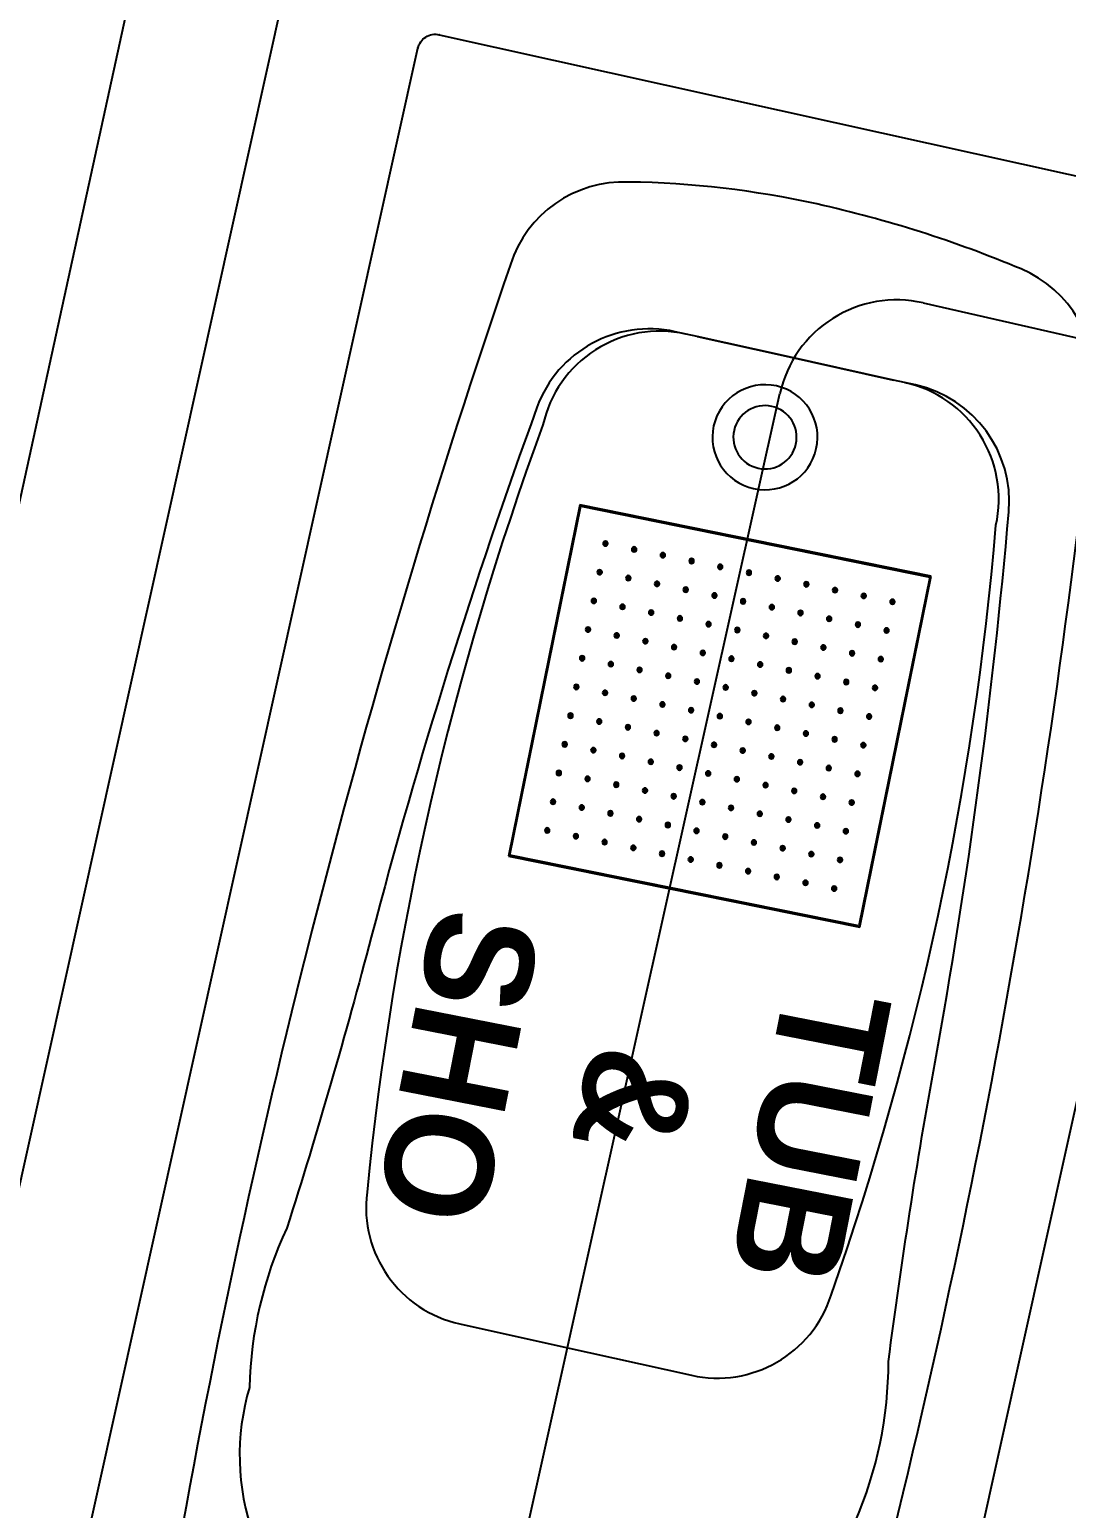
# Model space of a CAD drawing. Extents: x -678889171 to 586587, y -792238163 to 335485.
# Drawn here: x 72703 to 73571, y 25646 to 26884 of the extents above; entities that cross this region are included whole.
import ezdxf

# ---------------------------------------------------------------- set-up
doc = ezdxf.new("R2010")
doc.units = 0
doc.header["$MEASUREMENT"] = 0
for name, color, linetype in [('1', 8, 'Continuous'), ('E-POW-WIR-NO', 4, 'Continuous'), ('XR-A-7TH8TH$0$XR-A-TYP-7-8-9-10$0$A-FURN-SANT', 252, 'Continuous'), ('XR-A-7TH8TH$0$XR-A-TYP-7-8-9-10$0$A-WALL', 252, 'Continuous'), ('XR-A-7TH8TH$0$XR-A-TYP-7-8-9-10$0$TYPICAL TYPES$0$I-SPCL', 252, 'Continuous'), ('XR-A-7TH8TH$0$XR-A-TYP-7-8-9-10$0$TYPICAL TYPES$0$I-WC', 252, 'Continuous'), ('XR-A-9TH-FLOOR$0$A-WALL', 252, 'Continuous')]:
    doc.layers.add(name, color=color, linetype=linetype)
doc.styles.add('XR-A-7TH8TH$0$XR-A-TYP-7-8-9-10$0$TYPICAL TYPES$0$XREF_1BR$0$KZT', font='')
doc.styles.get('XR-A-7TH8TH$0$XR-A-TYP-7-8-9-10$0$TYPICAL TYPES$0$XREF_1BR$0$KZT').set_extended_font_data('AvantGarde LT Medium', bold=True)

# ---------------------------------------------------------------- blocks, each defined once
blk = doc.blocks.new('XR-A-7TH8TH$0$XR-A-TYP-7-8-9-10$0$TYPICAL TYPES$0$XREF_3BR$0$XREF-1BA$0$11TH FLOOR PLAN EAST TOWER$0$11TH TO 17TH FLOOR PLAN EAST TOWER$0$CEILING SHOWER')
at = {"layer": 'XR-A-7TH8TH$0$XR-A-TYP-7-8-9-10$0$A-FURN-SANT'}
for p, q in [((0, 30), (30, 30)), ((0, 0), (0, 30)), ((0, 30), (0.1, 29.9)), ((0.1, 29.9), (0.1, 0.1)), ((29.9, 29.9), (0.1, 29.9)), ((30, 30), (29.9, 29.9)), ((29.9, 0.1), (29.9, 29.9)), ((30, 30), (30, 0)), ((0.1, 0.1), (0, 0)), ((0.1, 0.1), (29.9, 0.1)), ((29.9, 0.1), (30, 0)), ((30, 0), (0, 0))]:
    blk.add_line(p, q, dxfattribs=at)
for centre, radius in [((2.75, 27.25), 0.2), ((2.75, 27.25), 0.175), ((2.75, 27.25), 0.125), ((2.75, 27.25), 0.05), ((5.2, 27.25), 0.2), ((5.2, 27.25), 0.175), ((5.2, 27.25), 0.125), ((5.2, 27.25), 0.05), ((7.65, 27.25), 0.2), ((7.65, 27.25), 0.175), ((7.65, 27.25), 0.125), ((7.65, 27.25), 0.05), ((10.1, 27.25), 0.2), ((10.1, 27.25), 0.175), ((10.1, 27.25), 0.125), ((10.1, 27.25), 0.05), ((12.55, 27.25), 0.2), ((12.55, 27.25), 0.175), ((12.55, 27.25), 0.125), ((12.55, 27.25), 0.05), ((15, 27.25), 0.2), ((15, 27.25), 0.175), ((15, 27.25), 0.125), ((15, 27.25), 0.05), ((17.45, 27.25), 0.2), ((17.45, 27.25), 0.175), ((17.45, 27.25), 0.125), ((17.45, 27.25), 0.05), ((19.9, 27.25), 0.2), ((19.9, 27.25), 0.175), ((19.9, 27.25), 0.125), ((19.9, 27.25), 0.05), ((22.35, 27.25), 0.2), ((22.35, 27.25), 0.175), ((22.35, 27.25), 0.125), ((22.35, 27.25), 0.05), ((24.8, 27.25), 0.2), ((24.8, 27.25), 0.175), ((24.8, 27.25), 0.125), ((24.8, 27.25), 0.05), ((27.25, 27.25), 0.2), ((27.25, 27.25), 0.175), ((27.25, 27.25), 0.125), ((27.25, 27.25), 0.05), ((2.75, 24.8), 0.2), ((2.75, 24.8), 0.175), ((2.75, 24.8), 0.125), ((2.75, 24.8), 0.05), ((5.2, 24.8), 0.2), ((5.2, 24.8), 0.175), ((5.2, 24.8), 0.125), ((5.2, 24.8), 0.05), ((7.65, 24.8), 0.2), ((7.65, 24.8), 0.175), ((7.65, 24.8), 0.125), ((7.65, 24.8), 0.05), ((10.1, 24.8), 0.2), ((10.1, 24.8), 0.175), ((10.1, 24.8), 0.125), ((10.1, 24.8), 0.05), ((12.55, 24.8), 0.2), ((12.55, 24.8), 0.175), ((12.55, 24.8), 0.125), ((12.55, 24.8), 0.05), ((15, 24.8), 0.2), ((15, 24.8), 0.175), ((15, 24.8), 0.125), ((15, 24.8), 0.05), ((17.45, 24.8), 0.2), ((17.45, 24.8), 0.175), ((17.45, 24.8), 0.125), ((17.45, 24.8), 0.05), ((19.9, 24.8), 0.2), ((19.9, 24.8), 0.175), ((19.9, 24.8), 0.125), ((19.9, 24.8), 0.05), ((22.35, 24.8), 0.2), ((22.35, 24.8), 0.175), ((22.35, 24.8), 0.125), ((22.35, 24.8), 0.05), ((24.8, 24.8), 0.2), ((24.8, 24.8), 0.175), ((24.8, 24.8), 0.125), ((24.8, 24.8), 0.05), ((27.25, 24.8), 0.2), ((27.25, 24.8), 0.175), ((27.25, 24.8), 0.125), ((27.25, 24.8), 0.05), ((2.75, 22.35), 0.2), ((2.75, 22.35), 0.175), ((2.75, 22.35), 0.125), ((2.75, 22.35), 0.05), ((5.2, 22.35), 0.2), ((5.2, 22.35), 0.175), ((5.2, 22.35), 0.125), ((5.2, 22.35), 0.05), ((7.65, 22.35), 0.2), ((7.65, 22.35), 0.175), ((7.65, 22.35), 0.125), ((7.65, 22.35), 0.05), ((10.1, 22.35), 0.2), ((10.1, 22.35), 0.175), ((10.1, 22.35), 0.125), ((10.1, 22.35), 0.05), ((12.55, 22.35), 0.2), ((12.55, 22.35), 0.175), ((12.55, 22.35), 0.125), ((12.55, 22.35), 0.05), ((15, 22.35), 0.2), ((15, 22.35), 0.175), ((15, 22.35), 0.125), ((15, 22.35), 0.05), ((17.45, 22.35), 0.2), ((17.45, 22.35), 0.175), ((17.45, 22.35), 0.125), ((17.45, 22.35), 0.05), ((19.9, 22.35), 0.2), ((19.9, 22.35), 0.175), ((19.9, 22.35), 0.125), ((19.9, 22.35), 0.05), ((22.35, 22.35), 0.2), ((22.35, 22.35), 0.175), ((22.35, 22.35), 0.125), ((22.35, 22.35), 0.05), ((24.8, 22.35), 0.2), ((24.8, 22.35), 0.175), ((24.8, 22.35), 0.125), ((24.8, 22.35), 0.05), ((27.25, 22.35), 0.2), ((27.25, 22.35), 0.175), ((27.25, 22.35), 0.125), ((27.25, 22.35), 0.05), ((2.75, 19.9), 0.2), ((2.75, 19.9), 0.175), ((2.75, 19.9), 0.125), ((2.75, 19.9), 0.05), ((5.2, 19.9), 0.2), ((5.2, 19.9), 0.175), ((5.2, 19.9), 0.125), ((5.2, 19.9), 0.05), ((7.65, 19.9), 0.2), ((7.65, 19.9), 0.175), ((7.65, 19.9), 0.125), ((7.65, 19.9), 0.05), ((10.1, 19.9), 0.2), ((10.1, 19.9), 0.175), ((10.1, 19.9), 0.125), ((10.1, 19.9), 0.05), ((12.55, 19.9), 0.2), ((12.55, 19.9), 0.175), ((12.55, 19.9), 0.125), ((12.55, 19.9), 0.05), ((15, 19.9), 0.2), ((15, 19.9), 0.175), ((15, 19.9), 0.125), ((15, 19.9), 0.05), ((17.45, 19.9), 0.2), ((17.45, 19.9), 0.175), ((17.45, 19.9), 0.125), ((17.45, 19.9), 0.05), ((19.9, 19.9), 0.2), ((19.9, 19.9), 0.175), ((19.9, 19.9), 0.125), ((19.9, 19.9), 0.05), ((22.35, 19.9), 0.2), ((22.35, 19.9), 0.175), ((22.35, 19.9), 0.125), ((22.35, 19.9), 0.05), ((24.8, 19.9), 0.2), ((24.8, 19.9), 0.175), ((24.8, 19.9), 0.125), ((24.8, 19.9), 0.05), ((27.25, 19.9), 0.2), ((27.25, 19.9), 0.175), ((27.25, 19.9), 0.125), ((27.25, 19.9), 0.05), ((2.75, 17.45), 0.2), ((2.75, 17.45), 0.175), ((2.75, 17.45), 0.125), ((2.75, 17.45), 0.05), ((5.2, 17.45), 0.2), ((5.2, 17.45), 0.175), ((5.2, 17.45), 0.125), ((5.2, 17.45), 0.05), ((7.65, 17.45), 0.2), ((7.65, 17.45), 0.175), ((7.65, 17.45), 0.125), ((7.65, 17.45), 0.05), ((10.1, 17.45), 0.2), ((10.1, 17.45), 0.175), ((10.1, 17.45), 0.125), ((10.1, 17.45), 0.05), ((12.55, 17.45), 0.2), ((12.55, 17.45), 0.175), ((12.55, 17.45), 0.125), ((12.55, 17.45), 0.05), ((15, 17.45), 0.2), ((15, 17.45), 0.175), ((15, 17.45), 0.125), ((15, 17.45), 0.05), ((17.45, 17.45), 0.2), ((17.45, 17.45), 0.175), ((17.45, 17.45), 0.125), ((17.45, 17.45), 0.05), ((19.9, 17.45), 0.2), ((19.9, 17.45), 0.175), ((19.9, 17.45), 0.125), ((19.9, 17.45), 0.05), ((22.35, 17.45), 0.2), ((22.35, 17.45), 0.175), ((22.35, 17.45), 0.125), ((22.35, 17.45), 0.05), ((24.8, 17.45), 0.2), ((24.8, 17.45), 0.175), ((24.8, 17.45), 0.125), ((24.8, 17.45), 0.05), ((27.25, 17.45), 0.2), ((27.25, 17.45), 0.175), ((27.25, 17.45), 0.125), ((27.25, 17.45), 0.05), ((2.75, 15), 0.2), ((2.75, 15), 0.175), ((2.75, 15), 0.125), ((2.75, 15), 0.05), ((5.2, 15), 0.2), ((5.2, 15), 0.175), ((5.2, 15), 0.125), ((5.2, 15), 0.05), ((7.65, 15), 0.2), ((7.65, 15), 0.175), ((7.65, 15), 0.125), ((7.65, 15), 0.05), ((10.1, 15), 0.2), ((10.1, 15), 0.175), ((10.1, 15), 0.125), ((10.1, 15), 0.05), ((12.55, 15), 0.2), ((12.55, 15), 0.175), ((12.55, 15), 0.125), ((12.55, 15), 0.05), ((15, 15), 0.2), ((15, 15), 0.175), ((15, 15), 0.125), ((15, 15), 0.05), ((17.45, 15), 0.2), ((17.45, 15), 0.175), ((17.45, 15), 0.125), ((17.45, 15), 0.05), ((19.9, 15), 0.2), ((19.9, 15), 0.175), ((19.9, 15), 0.125), ((19.9, 15), 0.05), ((22.35, 15), 0.2), ((22.35, 15), 0.175), ((22.35, 15), 0.125), ((22.35, 15), 0.05), ((24.8, 15), 0.2), ((24.8, 15), 0.175), ((24.8, 15), 0.125), ((24.8, 15), 0.05), ((27.25, 15), 0.2), ((27.25, 15), 0.175), ((27.25, 15), 0.125), ((27.25, 15), 0.05), ((2.75, 12.55), 0.2), ((2.75, 12.55), 0.175), ((2.75, 12.55), 0.125), ((2.75, 12.55), 0.05), ((5.2, 12.55), 0.2), ((5.2, 12.55), 0.175), ((5.2, 12.55), 0.125), ((5.2, 12.55), 0.05), ((7.65, 12.55), 0.2), ((7.65, 12.55), 0.175), ((7.65, 12.55), 0.125), ((7.65, 12.55), 0.05), ((10.1, 12.55), 0.2), ((10.1, 12.55), 0.175), ((10.1, 12.55), 0.125), ((10.1, 12.55), 0.05), ((12.55, 12.55), 0.2), ((12.55, 12.55), 0.175), ((12.55, 12.55), 0.125), ((12.55, 12.55), 0.05), ((15, 12.55), 0.2), ((15, 12.55), 0.175), ((15, 12.55), 0.125), ((15, 12.55), 0.05), ((17.45, 12.55), 0.2), ((17.45, 12.55), 0.175), ((17.45, 12.55), 0.125), ((17.45, 12.55), 0.05), ((19.9, 12.55), 0.2), ((19.9, 12.55), 0.175), ((19.9, 12.55), 0.125), ((19.9, 12.55), 0.05), ((22.35, 12.55), 0.2), ((22.35, 12.55), 0.175), ((22.35, 12.55), 0.125), ((22.35, 12.55), 0.05), ((24.8, 12.55), 0.2), ((24.8, 12.55), 0.175), ((24.8, 12.55), 0.125), ((24.8, 12.55), 0.05), ((27.25, 12.55), 0.2), ((27.25, 12.55), 0.175), ((27.25, 12.55), 0.125), ((27.25, 12.55), 0.05), ((2.75, 10.1), 0.2), ((2.75, 10.1), 0.175), ((2.75, 10.1), 0.125), ((2.75, 10.1), 0.05), ((5.2, 10.1), 0.2), ((5.2, 10.1), 0.175), ((5.2, 10.1), 0.125), ((5.2, 10.1), 0.05), ((7.65, 10.1), 0.2), ((7.65, 10.1), 0.175), ((7.65, 10.1), 0.125), ((7.65, 10.1), 0.05), ((10.1, 10.1), 0.2), ((10.1, 10.1), 0.175), ((10.1, 10.1), 0.125), ((10.1, 10.1), 0.05), ((12.55, 10.1), 0.2), ((12.55, 10.1), 0.175), ((12.55, 10.1), 0.125), ((12.55, 10.1), 0.05), ((15, 10.1), 0.2), ((15, 10.1), 0.175), ((15, 10.1), 0.125), ((15, 10.1), 0.05), ((17.45, 10.1), 0.2), ((17.45, 10.1), 0.175), ((17.45, 10.1), 0.125), ((17.45, 10.1), 0.05), ((19.9, 10.1), 0.2), ((19.9, 10.1), 0.175), ((19.9, 10.1), 0.125), ((19.9, 10.1), 0.05), ((22.35, 10.1), 0.2), ((22.35, 10.1), 0.175), ((22.35, 10.1), 0.125), ((22.35, 10.1), 0.05), ((24.8, 10.1), 0.2), ((24.8, 10.1), 0.175), ((24.8, 10.1), 0.125), ((24.8, 10.1), 0.05), ((27.25, 10.1), 0.2), ((27.25, 10.1), 0.175), ((27.25, 10.1), 0.125), ((27.25, 10.1), 0.05), ((2.75, 7.65), 0.2), ((2.75, 7.65), 0.175), ((2.75, 7.65), 0.125), ((2.75, 7.65), 0.05), ((5.2, 7.65), 0.2), ((5.2, 7.65), 0.175), ((5.2, 7.65), 0.125), ((5.2, 7.65), 0.05), ((7.65, 7.65), 0.2), ((7.65, 7.65), 0.175), ((7.65, 7.65), 0.125), ((7.65, 7.65), 0.05), ((10.1, 7.65), 0.2), ((10.1, 7.65), 0.175), ((10.1, 7.65), 0.125), ((10.1, 7.65), 0.05), ((12.55, 7.65), 0.2), ((12.55, 7.65), 0.175), ((12.55, 7.65), 0.125), ((12.55, 7.65), 0.05), ((15, 7.65), 0.2), ((15, 7.65), 0.175), ((15, 7.65), 0.125), ((15, 7.65), 0.05), ((17.45, 7.65), 0.2), ((17.45, 7.65), 0.175), ((17.45, 7.65), 0.125), ((17.45, 7.65), 0.05), ((19.9, 7.65), 0.2), ((19.9, 7.65), 0.175), ((19.9, 7.65), 0.125), ((19.9, 7.65), 0.05), ((22.35, 7.65), 0.2), ((22.35, 7.65), 0.175), ((22.35, 7.65), 0.125), ((22.35, 7.65), 0.05), ((24.8, 7.65), 0.2), ((24.8, 7.65), 0.175), ((24.8, 7.65), 0.125), ((24.8, 7.65), 0.05), ((27.25, 7.65), 0.2), ((27.25, 7.65), 0.175), ((27.25, 7.65), 0.125), ((27.25, 7.65), 0.05), ((2.75, 5.2), 0.2), ((2.75, 5.2), 0.175), ((2.75, 5.2), 0.125), ((2.75, 5.2), 0.05), ((5.2, 5.2), 0.2), ((5.2, 5.2), 0.175), ((5.2, 5.2), 0.125), ((5.2, 5.2), 0.05), ((7.65, 5.2), 0.2), ((7.65, 5.2), 0.175), ((7.65, 5.2), 0.125), ((7.65, 5.2), 0.05), ((10.1, 5.2), 0.2), ((10.1, 5.2), 0.175), ((10.1, 5.2), 0.125), ((10.1, 5.2), 0.05), ((12.55, 5.2), 0.2), ((12.55, 5.2), 0.175), ((12.55, 5.2), 0.125), ((12.55, 5.2), 0.05), ((15, 5.2), 0.2), ((15, 5.2), 0.175), ((15, 5.2), 0.125), ((15, 5.2), 0.05), ((17.45, 5.2), 0.2), ((17.45, 5.2), 0.175), ((17.45, 5.2), 0.125), ((17.45, 5.2), 0.05), ((19.9, 5.2), 0.2), ((19.9, 5.2), 0.175), ((19.9, 5.2), 0.125), ((19.9, 5.2), 0.05), ((22.35, 5.2), 0.2), ((22.35, 5.2), 0.175), ((22.35, 5.2), 0.125), ((22.35, 5.2), 0.05), ((24.8, 5.2), 0.2), ((24.8, 5.2), 0.175), ((24.8, 5.2), 0.125), ((24.8, 5.2), 0.05), ((27.25, 5.2), 0.2), ((27.25, 5.2), 0.175), ((27.25, 5.2), 0.125), ((27.25, 5.2), 0.05), ((2.75, 2.75), 0.2), ((2.75, 2.75), 0.175), ((2.75, 2.75), 0.125), ((2.75, 2.75), 0.05), ((5.2, 2.75), 0.2), ((5.2, 2.75), 0.175), ((5.2, 2.75), 0.125), ((5.2, 2.75), 0.05), ((7.65, 2.75), 0.2), ((7.65, 2.75), 0.175), ((7.65, 2.75), 0.125), ((7.65, 2.75), 0.05), ((10.1, 2.75), 0.2), ((10.1, 2.75), 0.175), ((10.1, 2.75), 0.125), ((10.1, 2.75), 0.05), ((12.55, 2.75), 0.2), ((12.55, 2.75), 0.175), ((12.55, 2.75), 0.125), ((12.55, 2.75), 0.05), ((15, 2.75), 0.2), ((15, 2.75), 0.175), ((15, 2.75), 0.125), ((15, 2.75), 0.05), ((17.45, 2.75), 0.2), ((17.45, 2.75), 0.175), ((17.45, 2.75), 0.125), ((17.45, 2.75), 0.05), ((19.9, 2.75), 0.2), ((19.9, 2.75), 0.175), ((19.9, 2.75), 0.125), ((19.9, 2.75), 0.05), ((22.35, 2.75), 0.2), ((22.35, 2.75), 0.175), ((22.35, 2.75), 0.125), ((22.35, 2.75), 0.05), ((24.8, 2.75), 0.2), ((24.8, 2.75), 0.175), ((24.8, 2.75), 0.125), ((24.8, 2.75), 0.05), ((27.25, 2.75), 0.2), ((27.25, 2.75), 0.175), ((27.25, 2.75), 0.125), ((27.25, 2.75), 0.05)]:
    blk.add_circle(centre, radius, dxfattribs=at)
blk = doc.blocks.new('XR-A-7TH8TH$0$XR-A-TYP-7-8-9-10$0$TYPICAL TYPES$0$MILANO-P')
at = {"layer": 'XR-A-7TH8TH$0$XR-A-TYP-7-8-9-10$0$A-FURN-SANT'}
for points in [[(-1.4999, 0.339, -0.414214), (-1.4849, 0.354), (-0.015, 0.354, -0.414214), (0, 0.339), (0, 0), (0, -0.36, -0.414214), (-0.015, -0.375), (-1.4849, -0.375, -0.414214), (-1.4999, -0.36), (-1.4999, 0)], [(-1.4199, 0, 0.055547), (-1.3954, -0.2201, 0.33996), (-1.3016, -0.2981, 0.039111), (-0.175, -0.2604, 0.335926), (-0.0861, -0.1787, 0.044948), (-0.07, 0, 0.050887), (-0.0861, 0.1577, 0.335926), (-0.175, 0.2393, 0.039111), (-1.3016, 0.277, 0.33996), (-1.3954, 0.1991, 0.061333)]]:
    blk.add_lwpolyline(points, format="xyb", close=True, dxfattribs=at)
for points in [[(-0.2, 0.0736), (-0.2, 0), (-0.2, 0.0736), (-0.2, 0.0925, 0.376208), (-0.2869, 0.1917, 0.023235), (-0.7497, 0.2311, -0.012687), (-1.0028, 0.2473, 0.103858), (-1.1399, 0.249, 0.158501), (-1.2599, 0.219)], [(-0.2, 0.0836, 0.414214), (-0.3, 0.1836, 0.063793), (-0.9591, 0.1883, 0.387439), (-1.0499, 0.0887), (-1.0499, 0), (-1.0499, -0.1098, 0.387439), (-0.9591, -0.2094, 0.063793), (-0.3, -0.2046, 0.414214), (-0.2, -0.1046)], [(-1.2599, -0.24, 0.158501), (-1.1399, -0.27, 0.103858), (-1.0028, -0.2683, -0.012687), (-0.7497, -0.2521, 0.023235), (-0.2869, -0.2127, 0.376208), (-0.2, -0.1136), (-0.2, -0.0947), (-0.2, 0), (-0.2, -0.0947)]]:
    blk.add_lwpolyline(points, format="xyb", dxfattribs=at)
for radius, start, end in [(0.044, 0, 180), (0.0265, 0, 180), (0.044, 180, 0), (0.0265, 180, 0)]:
    blk.add_arc((-0.27, 0), radius, start, end, dxfattribs=at)
for p in [(-0.015, 0.354, 0), (-0.015, 0.354, 0), (0, 0.339, 0), (0, 0.339, 0)]:
    blk.add_point(p, dxfattribs=at)
blk = doc.blocks.new('XR-A-7TH8TH')
at = {"layer": 'XR-A-7TH8TH$0$XR-A-TYP-7-8-9-10$0$A-WALL'}
for p, q in [((75630.5, 13587.2), (75231.8, 11761.6)), ((75754.1, 13562.8), (75374.9, 11852.8))]:
    blk.add_line(p, q, dxfattribs=at)
at = {"layer": 'XR-A-7TH8TH$0$XR-A-TYP-7-8-9-10$0$A-FURN-SANT', "extrusion": (-1.67474e-08, -7.41235e-08, 1), "xscale": 1000.000000000009, "yscale": 1000.000000000009, "zscale": 1000.000000000009, "rotation": 77.50036529020481}
blk.add_blockref('XR-A-7TH8TH$0$XR-A-TYP-7-8-9-10$0$TYPICAL TYPES$0$MILANO-P', (76177.3, 13284.1, 0), dxfattribs=at)
at = {"layer": 'XR-A-7TH8TH$0$XR-A-TYP-7-8-9-10$0$TYPICAL TYPES$0$I-WC', "xscale": -9.999998164084394, "yscale": 9.999998164084392, "zscale": 9.999998164084378, "rotation": 78.52891816133102}
blk.add_blockref('XR-A-7TH8TH$0$XR-A-TYP-7-8-9-10$0$TYPICAL TYPES$0$XREF_3BR$0$XREF-1BA$0$11TH FLOOR PLAN EAST TOWER$0$11TH TO 17TH FLOOR PLAN EAST TOWER$0$CEILING SHOWER', (76257.9, 12904.3, 0), dxfattribs=at)
at = {"layer": 'XR-A-7TH8TH$0$XR-A-TYP-7-8-9-10$0$TYPICAL TYPES$0$I-SPCL', "insert": (76009.1, 12464.4), "char_height": 90, "attachment_point": 5, "rotation": 258.8918, "style": 'XR-A-7TH8TH$0$XR-A-TYP-7-8-9-10$0$TYPICAL TYPES$0$XREF_1BR$0$KZT'}
blk.add_mtext_dynamic_manual_height_columns('TUB & SHO', width=201.122, gutter_width=905.9, heights=[0], dxfattribs=at)

msp = doc.modelspace()

# ---------------------------------------------------------------- block references
at = {"layer": 'XR-A-9TH-FLOOR$0$A-WALL'}
msp.add_blockref('XR-A-7TH8TH', (-2800.4, 13522.1), dxfattribs=at)

# ---------------------------------------------------------------- next in the draw order: linework, layer by layer
at = {"layer": '1', "color": 4}
msp.add_line((72880.3, 24554.3, 0), (73331, 26579.3, 0), dxfattribs=at)
at = {"layer": '1', "color": 4, "extrusion": (-3.66143e-08, -4.28675e-08, 1)}
msp.add_arc((73428.6, 26557.6, 0), 100, 77.203, 167.4527, dxfattribs=at)
at = {"layer": 'E-POW-WIR-NO', "color": 4}
msp.add_line((73450.8, 26655.1, 0), (76490.7, 25964.6, 0), dxfattribs=at)

doc.saveas('drawing.dxf')
